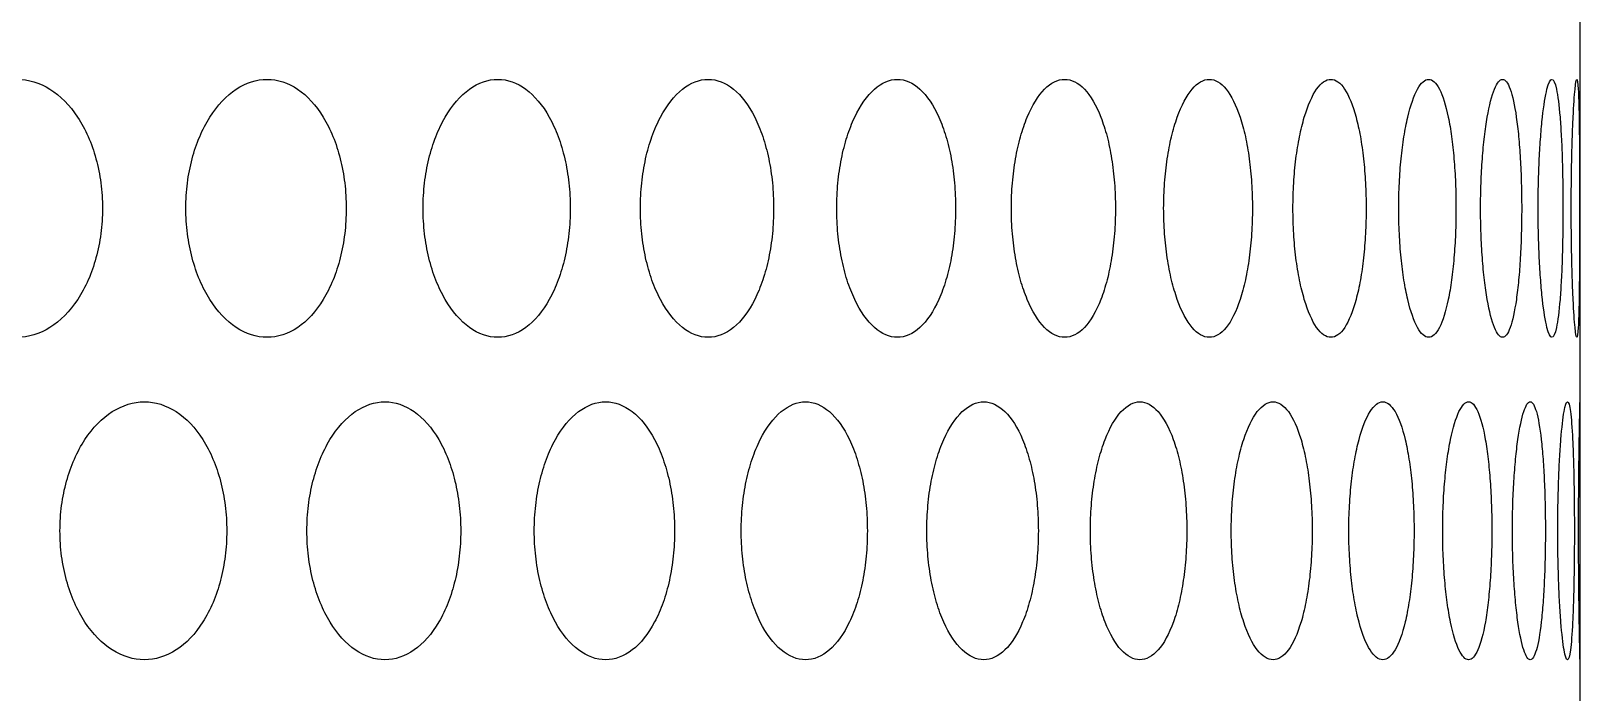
# Model space of a CAD drawing. Header units: millimetres. Extents: x 324 to 7054, y -67 to 2159.
# Drawn here: x 877.49 to 925.51, y 534 to 554.5 of the extents above; entities that cross this region are included whole.
import ezdxf

# ---------------------------------------------------------------- set-up
doc = ezdxf.new("R2010")
doc.units = ezdxf.units.MM
doc.header["$LTSCALE"] = 153.67
doc.layers.get('0').update_dxf_attribs({"linetype": 'CONTINUOUS'})
doc.layers.add('02___PRT_ALL_AXES', color=7, linetype='CONTINUOUS')

msp = doc.modelspace()

# ---------------------------------------------------------------- linework, layer by layer
at = {"linetype": 'Continuous'}
msp.add_line((925.51376, 232.49176), (925.51376, 776), dxfattribs=at)
at = {"layer": '02___PRT_ALL_AXES', "linetype": 'Continuous'}
for points, knots in [([(874.34044, 549), (874.34068, 549.26583), (874.37627, 549.78945), (874.53437, 550.54514), (874.78724, 551.23528), (875.24198, 552.04859), (875.99525, 552.7909), (877.05633, 553.10456), (878.10425, 552.79082), (878.83617, 552.05038), (879.27434, 551.2386), (879.51745, 550.54817), (879.66908, 549.79095), (879.70314, 549.2663), (879.70336, 549)], [0, 0, 0, 0, 0.0625, 0.125, 0.1875, 0.25, 0.375, 0.5, 0.625, 0.75, 0.8125, 0.875, 0.9375, 1, 1, 1, 1]), ([(882.28853, 549), (882.28875, 549.26583), (882.32185, 549.78945), (882.46888, 550.54514), (882.70398, 551.23528), (883.12662, 552.04859), (883.8263, 552.7909), (884.81069, 553.10456), (885.78155, 552.79082), (886.4588, 552.05038), (886.86397, 551.2386), (887.08869, 550.54817), (887.22882, 549.79095), (887.26029, 549.2663), (887.26049, 549)], [0, 0, 0, 0, 0.0625, 0.125, 0.1875, 0.25, 0.375, 0.5, 0.625, 0.75, 0.8125, 0.875, 0.9375, 1, 1, 1, 1]), ([(889.64509, 549), (889.64529, 549.26583), (889.67577, 549.78945), (889.81114, 550.54514), (890.02753, 551.23528), (890.41639, 552.04859), (891.05967, 552.7909), (891.96342, 553.10456), (892.85334, 552.79082), (893.47321, 552.05038), (893.84376, 551.2386), (894.04919, 550.54817), (894.17725, 549.79095), (894.20601, 549.2663), (894.20619, 549)], [0, 0, 0, 0, 0.0625, 0.125, 0.1875, 0.25, 0.375, 0.5, 0.625, 0.75, 0.8125, 0.875, 0.9375, 1, 1, 1, 1]), ([(896.38068, 549), (896.38086, 549.26583), (896.4086, 549.78945), (896.53176, 550.54514), (896.72858, 551.23528), (897.08209, 552.04859), (897.6664, 552.7909), (898.4859, 553.10456), (899.29132, 552.79082), (899.85133, 552.05038), (900.18578, 551.2386), (900.37109, 550.54817), (900.48657, 549.79095), (900.51249, 549.2663), (900.51266, 549)], [0, 0, 0, 0, 0.0625, 0.125, 0.1875, 0.25, 0.375, 0.5, 0.625, 0.75, 0.8125, 0.875, 0.9375, 1, 1, 1, 1]), ([(902.46833, 549), (902.4685, 549.26583), (902.49338, 549.78945), (902.60384, 550.54514), (902.7803, 551.23528), (903.09705, 552.04859), (903.62005, 552.7909), (904.35202, 553.10456), (905.06971, 552.79082), (905.56762, 552.05038), (905.86462, 551.2386), (906.02908, 550.54817), (906.13152, 549.79095), (906.15451, 549.2663), (906.15466, 549)], [0, 0, 0, 0, 0.0625, 0.125, 0.1875, 0.25, 0.375, 0.5, 0.625, 0.75, 0.8125, 0.875, 0.9375, 1, 1, 1, 1]), ([(907.88368, 549), (907.88383, 549.26583), (907.90576, 549.78945), (908.00308, 550.54514), (908.15847, 551.23528), (908.43719, 552.04859), (908.89679, 552.7909), (909.53829, 553.10456), (910.16539, 552.79082), (910.59919, 552.05038), (910.85757, 551.2386), (911.00052, 550.54817), (911.0895, 549.79095), (911.10947, 549.2663), (911.1096, 549)], [0, 0, 0, 0, 0.0625, 0.125, 0.1875, 0.25, 0.375, 0.5, 0.625, 0.75, 0.8125, 0.875, 0.9375, 1, 1, 1, 1]), ([(912.60505, 549), (912.60518, 549.26583), (912.62407, 549.78945), (912.70786, 550.54514), (912.84155, 551.23528), (913.08114, 552.04859), (913.47549, 552.7909), (914.02396, 553.10456), (914.55796, 552.79082), (914.92592, 552.05038), (915.14464, 551.2386), (915.2655, 550.54817), (915.34067, 549.79095), (915.35753, 549.2663), (915.35764, 549)], [0, 0, 0, 0, 0.0625, 0.125, 0.1875, 0.25, 0.375, 0.5, 0.625, 0.75, 0.8125, 0.875, 0.9375, 1, 1, 1, 1]), ([(916.61355, 549), (916.61365, 549.26583), (916.62942, 549.78945), (916.69935, 550.54514), (916.81082, 551.23528), (917.0103, 552.04859), (917.33783, 552.7909), (917.79107, 553.10456), (918.22982, 552.79082), (918.53048, 552.05038), (918.70866, 551.2386), (918.80695, 550.54817), (918.86801, 549.79095), (918.8817, 549.2663), (918.88179, 549)], [0, 0, 0, 0, 0.0625, 0.125, 0.1875, 0.25, 0.375, 0.5, 0.625, 0.75, 0.8125, 0.875, 0.9375, 1, 1, 1, 1]), ([(919.89311, 549), (919.8932, 549.26583), (919.90579, 549.78945), (919.96157, 550.54514), (920.05037, 551.23528), (920.20895, 552.04859), (920.46835, 552.7909), (920.82455, 553.10456), (921.1663, 552.79082), (921.39844, 552.05038), (921.53537, 551.2386), (921.6107, 550.54817), (921.6574, 549.79095), (921.66786, 549.2663), (921.66793, 549)], [0, 0, 0, 0, 0.0625, 0.125, 0.1875, 0.25, 0.375, 0.5, 0.625, 0.75, 0.8125, 0.875, 0.9375, 1, 1, 1, 1]), ([(922.43063, 549), (922.43069, 549.26583), (922.44005, 549.78945), (922.48147, 550.54514), (922.54723, 551.23528), (922.66429, 552.04859), (922.85451, 552.7909), (923.11224, 553.10456), (923.35562, 552.79082), (923.51833, 552.05038), (923.61345, 551.2386), (923.66551, 550.54817), (923.69768, 549.79095), (923.70487, 549.2663), (923.70491, 549)], [0, 0, 0, 0, 0.0625, 0.125, 0.1875, 0.25, 0.375, 0.5, 0.625, 0.75, 0.8125, 0.875, 0.9375, 1, 1, 1, 1]), ([(924.21593, 549), (924.21597, 549.26583), (924.22206, 549.78945), (924.24895, 550.54514), (924.29143, 551.23528), (924.36647, 552.04859), (924.48676, 552.7909), (924.645, 553.10456), (924.78904, 552.79082), (924.88165, 552.05038), (924.93459, 551.2386), (924.96318, 550.54817), (924.98067, 549.79095), (924.98456, 549.2663), (924.98459, 549)], [0, 0, 0, 0, 0.0625, 0.125, 0.1875, 0.25, 0.375, 0.5, 0.625, 0.75, 0.8125, 0.875, 0.9375, 1, 1, 1, 1]), ([(925.24188, 549), (925.2419, 549.26583), (925.2447, 549.78945), (925.25694, 550.54514), (925.27596, 551.23528), (925.3087, 552.04859), (925.35857, 552.7909), (925.41668, 553.10456), (925.4608, 552.79082), (925.48295, 552.05038), (925.49349, 551.2386), (925.4985, 550.54817), (925.50125, 549.79095), (925.50183, 549.2663), (925.50183, 549)], [0, 0, 0, 0, 0.0625, 0.125, 0.1875, 0.25, 0.375, 0.5, 0.625, 0.75, 0.8125, 0.875, 0.9375, 1, 1, 1, 1]), ([(879.70336, 549), (879.70314, 548.73417), (879.66921, 548.21055), (879.5182, 547.45486), (879.27581, 546.76472), (878.83765, 545.95141), (878.10507, 545.2091), (877.05433, 544.89544), (875.99608, 545.20918), (875.2435, 545.94962), (874.78877, 546.7614), (874.53516, 547.45183), (874.3764, 548.20905), (874.34067, 548.7337), (874.34044, 549)], [0, 0, 0, 0, 0.0625, 0.125, 0.1875, 0.25, 0.375, 0.5, 0.625, 0.75, 0.8125, 0.875, 0.9375, 1, 1, 1, 1]), ([(887.26049, 549), (887.26028, 548.73417), (887.22893, 548.21055), (887.08938, 547.45486), (886.86533, 546.76472), (886.46017, 545.95141), (885.78231, 545.2091), (884.80883, 544.89544), (883.82707, 545.20918), (883.12804, 545.94962), (882.7054, 546.7614), (882.46961, 547.45183), (882.32197, 548.20905), (882.28874, 548.7337), (882.28853, 549)], [0, 0, 0, 0, 0.0625, 0.125, 0.1875, 0.25, 0.375, 0.5, 0.625, 0.75, 0.8125, 0.875, 0.9375, 1, 1, 1, 1]), ([(894.20619, 549), (894.206, 548.73417), (894.17735, 548.21055), (894.04983, 547.45486), (893.84501, 546.76472), (893.47446, 545.95141), (892.85405, 545.2091), (891.96172, 544.89544), (891.06037, 545.20918), (890.41769, 545.94962), (890.02884, 546.7614), (889.81181, 547.45183), (889.67589, 548.20905), (889.64529, 548.7337), (889.64509, 549)], [0, 0, 0, 0, 0.0625, 0.125, 0.1875, 0.25, 0.375, 0.5, 0.625, 0.75, 0.8125, 0.875, 0.9375, 1, 1, 1, 1]), ([(900.51266, 549), (900.51249, 548.73417), (900.48666, 548.21055), (900.37166, 547.45486), (900.1869, 546.76472), (899.85246, 545.95141), (899.29196, 545.2091), (898.48436, 544.89544), (897.66704, 545.20918), (897.08327, 545.94962), (896.72977, 546.7614), (896.53237, 547.45183), (896.4087, 548.20905), (896.38086, 548.7337), (896.38068, 549)], [0, 0, 0, 0, 0.0625, 0.125, 0.1875, 0.25, 0.375, 0.5, 0.625, 0.75, 0.8125, 0.875, 0.9375, 1, 1, 1, 1]), ([(906.15466, 549), (906.15451, 548.73417), (906.1316, 548.21055), (906.02959, 547.45486), (905.86562, 546.76472), (905.56862, 545.95141), (905.07028, 545.2091), (904.35064, 544.89544), (903.62062, 545.20918), (903.09811, 545.94962), (902.78136, 546.7614), (902.60439, 547.45183), (902.49347, 548.20905), (902.46849, 548.7337), (902.46833, 549)], [0, 0, 0, 0, 0.0625, 0.125, 0.1875, 0.25, 0.375, 0.5, 0.625, 0.75, 0.8125, 0.875, 0.9375, 1, 1, 1, 1]), ([(911.1096, 549), (911.10946, 548.73417), (911.08957, 548.21055), (911.00096, 547.45486), (910.85844, 546.76472), (910.60007, 545.95141), (910.16589, 545.2091), (909.53709, 544.89544), (908.89728, 545.20918), (908.43813, 545.94962), (908.15941, 546.7614), (908.00357, 547.45183), (907.90584, 548.20905), (907.88383, 548.7337), (907.88368, 549)], [0, 0, 0, 0, 0.0625, 0.125, 0.1875, 0.25, 0.375, 0.5, 0.625, 0.75, 0.8125, 0.875, 0.9375, 1, 1, 1, 1]), ([(915.35764, 549), (915.35753, 548.73417), (915.34073, 548.21055), (915.26587, 547.45486), (915.14537, 546.76472), (914.92666, 545.95141), (914.55838, 545.2091), (914.02293, 544.89544), (913.47591, 545.20918), (913.08194, 545.94962), (912.84236, 546.7614), (912.70828, 547.45183), (912.62414, 548.20905), (912.60518, 548.7337), (912.60505, 549)], [0, 0, 0, 0, 0.0625, 0.125, 0.1875, 0.25, 0.375, 0.5, 0.625, 0.75, 0.8125, 0.875, 0.9375, 1, 1, 1, 1]), ([(918.88179, 549), (918.88169, 548.73417), (918.86806, 548.21055), (918.80725, 547.45486), (918.70925, 546.76472), (918.53109, 545.95141), (918.23018, 545.2091), (917.79023, 544.89544), (917.33818, 545.20918), (917.01097, 545.94962), (916.81149, 546.7614), (916.6997, 547.45183), (916.62948, 548.20905), (916.61365, 548.7337), (916.61355, 549)], [0, 0, 0, 0, 0.0625, 0.125, 0.1875, 0.25, 0.375, 0.5, 0.625, 0.75, 0.8125, 0.875, 0.9375, 1, 1, 1, 1]), ([(921.66793, 549), (921.66786, 548.73417), (921.65744, 548.21055), (921.61093, 547.45486), (921.53582, 546.76472), (921.39891, 545.95141), (921.16657, 545.2091), (920.82389, 544.89544), (920.46862, 545.20918), (920.20948, 545.94962), (920.0509, 546.7614), (919.96185, 547.45183), (919.90583, 548.20905), (919.8932, 548.7337), (919.89311, 549)], [0, 0, 0, 0, 0.0625, 0.125, 0.1875, 0.25, 0.375, 0.5, 0.625, 0.75, 0.8125, 0.875, 0.9375, 1, 1, 1, 1]), ([(923.70491, 549), (923.70487, 548.73417), (923.69771, 548.21055), (923.66567, 547.45486), (923.61377, 546.76472), (923.51865, 545.95141), (923.35582, 545.2091), (923.11177, 544.89544), (922.8547, 545.20918), (922.66467, 545.94962), (922.54763, 546.7614), (922.48167, 547.45183), (922.44008, 548.20905), (922.43069, 548.7337), (922.43063, 549)], [0, 0, 0, 0, 0.0625, 0.125, 0.1875, 0.25, 0.375, 0.5, 0.625, 0.75, 0.8125, 0.875, 0.9375, 1, 1, 1, 1]), ([(924.98459, 549), (924.98456, 548.73417), (924.98069, 548.21055), (924.96327, 547.45486), (924.93476, 546.76472), (924.88183, 545.95141), (924.78916, 545.2091), (924.64471, 544.89544), (924.48688, 545.20918), (924.36672, 545.94962), (924.29168, 546.7614), (924.24908, 547.45183), (924.22209, 548.20905), (924.21597, 548.7337), (924.21593, 549)], [0, 0, 0, 0, 0.0625, 0.125, 0.1875, 0.25, 0.375, 0.5, 0.625, 0.75, 0.8125, 0.875, 0.9375, 1, 1, 1, 1]), ([(925.50183, 549), (925.50183, 548.73417), (925.50126, 548.21055), (925.49851, 547.45486), (925.49353, 546.76472), (925.48299, 545.95141), (925.46084, 545.2091), (925.41658, 544.89544), (925.35861, 545.20918), (925.30881, 545.94962), (925.27607, 546.7614), (925.257, 547.45183), (925.24471, 548.20905), (925.2419, 548.7337), (925.24188, 549)], [0, 0, 0, 0, 0.0625, 0.125, 0.1875, 0.25, 0.375, 0.5, 0.625, 0.75, 0.8125, 0.875, 0.9375, 1, 1, 1, 1]), ([(878.38649, 539), (878.38672, 539.26583), (878.42108, 539.78945), (878.57372, 540.54514), (878.81783, 541.23528), (879.25674, 542.04859), (879.98358, 542.7909), (881.00683, 543.10456), (882.01672, 542.79082), (882.72166, 542.05038), (883.14354, 541.2386), (883.37757, 540.54817), (883.52353, 539.79095), (883.55631, 539.2663), (883.55652, 539)], [0, 0, 0, 0, 0.0625, 0.125, 0.1875, 0.25, 0.375, 0.5, 0.625, 0.75, 0.8125, 0.875, 0.9375, 1, 1, 1, 1]), ([(886.04264, 539), (886.04286, 539.26583), (886.07467, 539.78945), (886.21593, 540.54514), (886.44179, 541.23528), (886.84774, 542.04859), (887.51956, 542.7909), (888.4641, 543.10456), (889.39496, 542.79082), (890.04385, 542.05038), (890.4319, 541.2386), (890.64708, 540.54817), (890.78124, 539.79095), (890.81137, 539.2663), (890.81157, 539)], [0, 0, 0, 0, 0.0625, 0.125, 0.1875, 0.25, 0.375, 0.5, 0.625, 0.75, 0.8125, 0.875, 0.9375, 1, 1, 1, 1]), ([(893.09225, 539), (893.09244, 539.26583), (893.12157, 539.78945), (893.25089, 540.54514), (893.4576, 541.23528), (893.82897, 542.04859), (894.44308, 542.7909), (895.30513, 543.10456), (896.15323, 542.79082), (896.74346, 542.05038), (897.09614, 541.2386), (897.29161, 540.54817), (897.41344, 539.79095), (897.44079, 539.2663), (897.44097, 539)], [0, 0, 0, 0, 0.0625, 0.125, 0.1875, 0.25, 0.375, 0.5, 0.625, 0.75, 0.8125, 0.875, 0.9375, 1, 1, 1, 1]), ([(899.50708, 539), (899.50726, 539.26583), (899.53358, 539.78945), (899.65045, 540.54514), (899.83718, 541.23528), (900.17248, 542.04859), (900.72641, 542.7909), (901.50253, 543.10456), (902.26447, 542.79082), (902.79369, 542.05038), (903.10958, 541.2386), (903.28455, 540.54817), (903.39356, 539.79095), (903.41804, 539.2663), (903.4182, 539)], [0, 0, 0, 0, 0.0625, 0.125, 0.1875, 0.25, 0.375, 0.5, 0.625, 0.75, 0.8125, 0.875, 0.9375, 1, 1, 1, 1]), ([(905.26146, 539), (905.26162, 539.26583), (905.28504, 539.78945), (905.38898, 540.54514), (905.55498, 541.23528), (905.85288, 542.04859), (906.34442, 542.7909), (907.0315, 543.10456), (907.70423, 542.79082), (908.17032, 542.05038), (908.44815, 541.2386), (908.60193, 540.54817), (908.69768, 539.79095), (908.71917, 539.2663), (908.71932, 539)], [0, 0, 0, 0, 0.0625, 0.125, 0.1875, 0.25, 0.375, 0.5, 0.625, 0.75, 0.8125, 0.875, 0.9375, 1, 1, 1, 1]), ([(910.33236, 539), (910.3325, 539.26583), (910.35292, 539.78945), (910.44352, 540.54514), (910.58813, 541.23528), (910.84742, 542.04859), (911.27461, 542.7909), (911.86989, 543.10456), (912.45073, 542.79082), (912.85181, 542.05038), (913.09048, 541.2386), (913.22245, 540.54817), (913.30457, 539.79095), (913.32299, 539.2663), (913.32311, 539)], [0, 0, 0, 0, 0.0625, 0.125, 0.1875, 0.25, 0.375, 0.5, 0.625, 0.75, 0.8125, 0.875, 0.9375, 1, 1, 1, 1]), ([(914.69948, 539), (914.6996, 539.26583), (914.71693, 539.78945), (914.79383, 540.54514), (914.91648, 541.23528), (915.13612, 542.04859), (915.49724, 542.7909), (915.99835, 543.10456), (916.48496, 542.79082), (916.81944, 542.05038), (917.01799, 541.2386), (917.12762, 540.54817), (917.19577, 539.79095), (917.21105, 539.2663), (917.21115, 539)], [0, 0, 0, 0, 0.0625, 0.125, 0.1875, 0.25, 0.375, 0.5, 0.625, 0.75, 0.8125, 0.875, 0.9375, 1, 1, 1, 1]), ([(918.34533, 539), (918.34543, 539.26583), (918.35962, 539.78945), (918.4225, 540.54514), (918.52269, 541.23528), (918.70181, 542.04859), (918.99542, 542.7909), (919.40034, 543.10456), (919.79079, 542.79082), (920.05733, 542.05038), (920.21495, 541.2386), (920.30181, 540.54817), (920.35572, 539.79095), (920.3678, 539.2663), (920.36787, 539)], [0, 0, 0, 0, 0.0625, 0.125, 0.1875, 0.25, 0.375, 0.5, 0.625, 0.75, 0.8125, 0.875, 0.9375, 1, 1, 1, 1]), ([(921.25533, 539), (921.25541, 539.26583), (921.26638, 539.78945), (921.31501, 540.54514), (921.39233, 541.23528), (921.53022, 542.04859), (921.75514, 542.7909), (922.06226, 543.10456), (922.35497, 542.79082), (922.5525, 542.05038), (922.66858, 541.2386), (922.73231, 540.54817), (922.77176, 539.79095), (922.78059, 539.2663), (922.78065, 539)], [0, 0, 0, 0, 0.0625, 0.125, 0.1875, 0.25, 0.375, 0.5, 0.625, 0.75, 0.8125, 0.875, 0.9375, 1, 1, 1, 1]), ([(923.41782, 539), (923.41788, 539.26583), (923.4256, 539.78945), (923.45977, 540.54514), (923.51392, 541.23528), (923.61002, 542.04859), (923.76535, 542.7909), (923.97344, 543.10456), (924.16725, 542.79082), (924.29497, 542.05038), (924.36904, 541.2386), (924.40939, 540.54817), (924.43423, 539.79095), (924.43977, 539.2663), (924.43981, 539)], [0, 0, 0, 0, 0.0625, 0.125, 0.1875, 0.25, 0.375, 0.5, 0.625, 0.75, 0.8125, 0.875, 0.9375, 1, 1, 1, 1]), ([(924.82416, 539), (924.82419, 539.26583), (924.82863, 539.78945), (924.8482, 540.54514), (924.87897, 541.23528), (924.93289, 542.04859), (925.01801, 542.7909), (925.12624, 543.10456), (925.22036, 542.79082), (925.27777, 542.05038), (925.30953, 541.2386), (925.32634, 540.54817), (925.33647, 539.79095), (925.3387, 539.2663), (925.33872, 539)], [0, 0, 0, 0, 0.0625, 0.125, 0.1875, 0.25, 0.375, 0.5, 0.625, 0.75, 0.8125, 0.875, 0.9375, 1, 1, 1, 1]), ([(925.4687, 539), (925.4687, 539.26583), (925.46985, 539.78945), (925.47475, 540.54514), (925.482, 541.23528), (925.49353, 542.04859), (925.50811, 542.7909), (925.51359, 543.0079), (925.51376, 542.9994), (925.51376, 542.99821)], [0, 0, 0, 0, 0.12268473, 0.24536945, 0.36805418, 0.49073891, 0.73610836, 0.98147781, 1, 1, 1, 1]), ([(883.55652, 539), (883.5563, 538.73417), (883.52365, 538.21055), (883.3783, 537.45486), (883.14496, 536.76472), (882.72308, 535.95141), (882.01752, 535.2091), (881.0049, 534.89544), (879.98438, 535.20918), (879.25821, 535.94962), (878.81931, 536.7614), (878.57449, 537.45183), (878.42121, 538.20905), (878.38671, 538.7337), (878.38649, 539)], [0, 0, 0, 0, 0.0625, 0.125, 0.1875, 0.25, 0.375, 0.5, 0.625, 0.75, 0.8125, 0.875, 0.9375, 1, 1, 1, 1]), ([(890.81157, 539), (890.81137, 538.73417), (890.78135, 538.21055), (890.64775, 537.45486), (890.4332, 536.76472), (890.04516, 535.95141), (889.3957, 535.2091), (888.46232, 534.89544), (887.5203, 535.20918), (886.84911, 535.94962), (886.44316, 536.7614), (886.21664, 537.45183), (886.07478, 538.20905), (886.04285, 538.7337), (886.04264, 539)], [0, 0, 0, 0, 0.0625, 0.125, 0.1875, 0.25, 0.375, 0.5, 0.625, 0.75, 0.8125, 0.875, 0.9375, 1, 1, 1, 1]), ([(897.44097, 539), (897.44079, 538.73417), (897.41354, 538.21055), (897.29221, 537.45486), (897.09732, 536.76472), (896.74465, 535.95141), (896.1539, 535.2091), (895.30351, 534.89544), (894.44375, 535.20918), (893.83022, 535.94962), (893.45885, 536.7614), (893.25154, 537.45183), (893.12168, 538.20905), (893.09244, 538.7337), (893.09225, 539)], [0, 0, 0, 0, 0.0625, 0.125, 0.1875, 0.25, 0.375, 0.5, 0.625, 0.75, 0.8125, 0.875, 0.9375, 1, 1, 1, 1]), ([(903.4182, 539), (903.41803, 538.73417), (903.39365, 538.21055), (903.2851, 537.45486), (903.11064, 536.76472), (902.79476, 535.95141), (902.26508, 535.2091), (901.50107, 534.89544), (900.72701, 535.20918), (900.1736, 535.94962), (899.83831, 536.7614), (899.65103, 537.45183), (899.53368, 538.20905), (899.50725, 538.7337), (899.50708, 539)], [0, 0, 0, 0, 0.0625, 0.125, 0.1875, 0.25, 0.375, 0.5, 0.625, 0.75, 0.8125, 0.875, 0.9375, 1, 1, 1, 1]), ([(908.71932, 539), (908.71917, 538.73417), (908.69776, 538.21055), (908.6024, 537.45486), (908.44908, 536.76472), (908.17126, 535.95141), (907.70477, 535.2091), (907.03021, 534.89544), (906.34495, 535.20918), (905.85387, 535.94962), (905.55599, 536.7614), (905.3895, 537.45183), (905.28512, 538.20905), (905.26162, 538.7337), (905.26146, 539)], [0, 0, 0, 0, 0.0625, 0.125, 0.1875, 0.25, 0.375, 0.5, 0.625, 0.75, 0.8125, 0.875, 0.9375, 1, 1, 1, 1]), ([(913.32311, 539), (913.32299, 538.73417), (913.30463, 538.21055), (913.22286, 537.45486), (913.09128, 536.76472), (912.85262, 535.95141), (912.45119, 535.2091), (911.86877, 534.89544), (911.27507, 535.20918), (910.84829, 535.94962), (910.58901, 536.7614), (910.44397, 537.45183), (910.35299, 538.20905), (910.3325, 538.7337), (910.33236, 539)], [0, 0, 0, 0, 0.0625, 0.125, 0.1875, 0.25, 0.375, 0.5, 0.625, 0.75, 0.8125, 0.875, 0.9375, 1, 1, 1, 1]), ([(917.21115, 539), (917.21105, 538.73417), (917.19583, 538.21055), (917.12796, 537.45486), (917.01865, 536.76472), (916.82012, 535.95141), (916.48535, 535.2091), (915.99741, 534.89544), (915.49763, 535.20918), (915.13686, 535.94962), (914.91722, 536.7614), (914.79422, 537.45183), (914.717, 538.20905), (914.69959, 538.7337), (914.69948, 539)], [0, 0, 0, 0, 0.0625, 0.125, 0.1875, 0.25, 0.375, 0.5, 0.625, 0.75, 0.8125, 0.875, 0.9375, 1, 1, 1, 1]), ([(920.36787, 539), (920.36779, 538.73417), (920.35576, 538.21055), (920.30207, 537.45486), (920.21548, 536.76472), (920.05786, 535.95141), (919.7911, 535.2091), (919.39959, 534.89544), (918.99573, 535.20918), (918.70241, 535.94962), (918.52329, 536.7614), (918.42282, 537.45183), (918.35967, 538.20905), (918.34543, 538.7337), (918.34533, 539)], [0, 0, 0, 0, 0.0625, 0.125, 0.1875, 0.25, 0.375, 0.5, 0.625, 0.75, 0.8125, 0.875, 0.9375, 1, 1, 1, 1]), ([(922.78065, 539), (922.78059, 538.73417), (922.77179, 538.21055), (922.7325, 537.45486), (922.66896, 536.76472), (922.55289, 535.95141), (922.35521, 535.2091), (922.06169, 534.89544), (921.75537, 535.20918), (921.53068, 535.94962), (921.3928, 536.7614), (921.31525, 537.45183), (921.26643, 538.20905), (921.2554, 538.7337), (921.25533, 539)], [0, 0, 0, 0, 0.0625, 0.125, 0.1875, 0.25, 0.375, 0.5, 0.625, 0.75, 0.8125, 0.875, 0.9375, 1, 1, 1, 1]), ([(924.43981, 539), (924.43977, 538.73417), (924.43425, 538.21055), (924.40951, 537.45486), (924.36928, 536.76472), (924.29523, 535.95141), (924.16741, 535.2091), (923.97306, 534.89544), (923.76551, 535.20918), (923.61034, 535.94962), (923.51425, 536.7614), (923.45994, 537.45183), (923.42563, 538.20905), (923.41788, 538.7337), (923.41782, 539)], [0, 0, 0, 0, 0.0625, 0.125, 0.1875, 0.25, 0.375, 0.5, 0.625, 0.75, 0.8125, 0.875, 0.9375, 1, 1, 1, 1]), ([(925.33872, 539), (925.3387, 538.73417), (925.33648, 538.21055), (925.32639, 537.45486), (925.30963, 536.76472), (925.27789, 535.95141), (925.22044, 535.2091), (925.12605, 534.89544), (925.01809, 535.20918), (924.93307, 535.94962), (924.87915, 536.7614), (924.8483, 537.45183), (924.82865, 538.20905), (924.82419, 538.7337), (924.82416, 539)], [0, 0, 0, 0, 0.0625, 0.125, 0.1875, 0.25, 0.375, 0.5, 0.625, 0.75, 0.8125, 0.875, 0.9375, 1, 1, 1, 1]), ([(925.51376, 535.00183), (925.51376, 535.00062), (925.51359, 534.99202), (925.50811, 535.20918), (925.49357, 535.94962), (925.48204, 536.7614), (925.47477, 537.45183), (925.46985, 538.20905), (925.4687, 538.7337), (925.4687, 539)], [0, 0, 0, 0, 0.0187605, 0.26407038, 0.50938025, 0.63203519, 0.75469013, 0.87734506, 1, 1, 1, 1])]:
    msp.add_open_spline(points, degree=3, knots=knots, dxfattribs=at)

doc.saveas('drawing.dxf')
